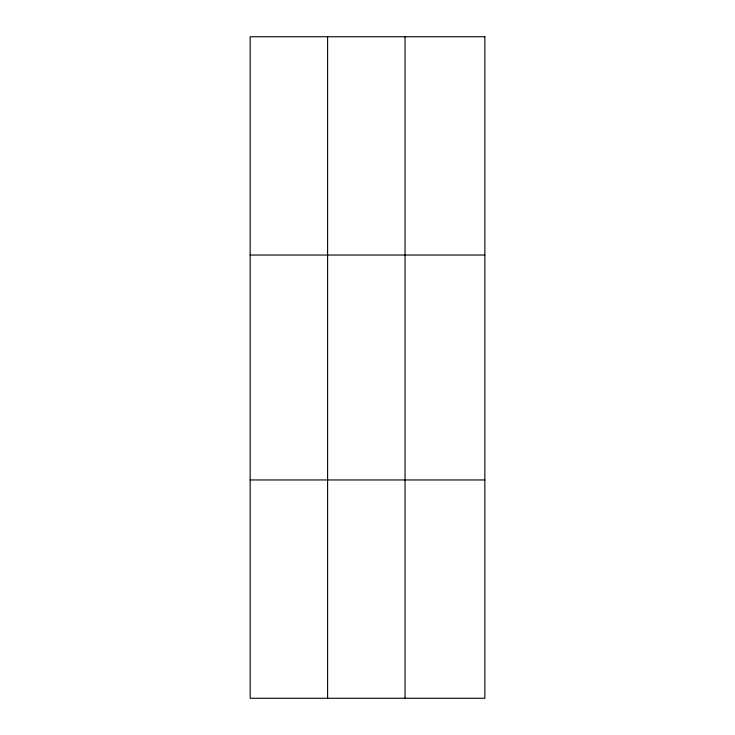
<?xml version="1.0" encoding="UTF-8"?>
<svg xmlns="http://www.w3.org/2000/svg" width="735" height="735" viewBox="0 0 735 735"><rect width="100%" height="100%" fill="white"/><g stroke="black" fill="none" stroke-linecap="round" stroke-linejoin="round"><path stroke-width="1.1" d="M327.599 698.25L327.599 36.75M405.049 698.25L405.049 36.75M250.157 255.045L484.843 255.045M250.157 479.955L484.843 479.955M484.843 36.75L484.843 698.25L250.157 698.25L250.157 36.75L484.843 36.75"/></g></svg>
